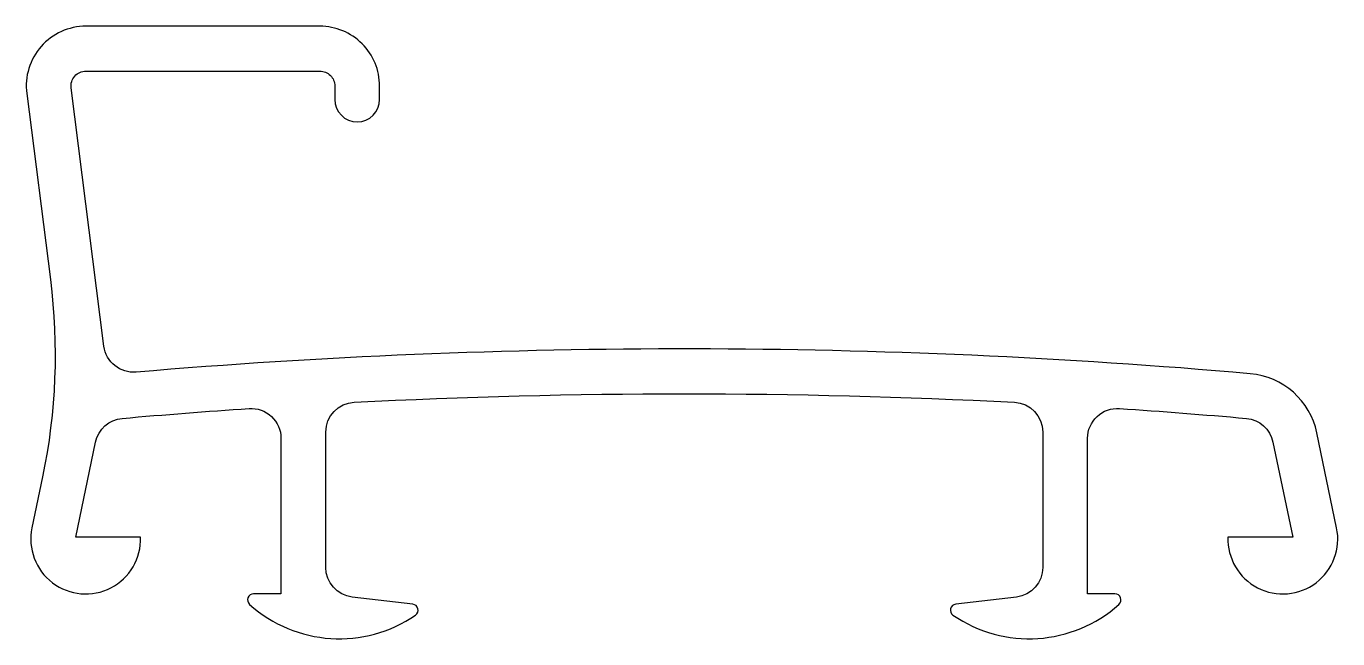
# Model space of a CAD drawing. Extents: x 233.2 to 277.1, y 249.7 to 270.2.
import ezdxf

# ---------------------------------------------------------------- set-up
doc = ezdxf.new("R2010")
doc.units = 0
doc.layers.add('ANA', color=220, linetype='CONTINUOUS')

msp = doc.modelspace()

# ---------------------------------------------------------------- linework, layer by layer
at = {"layer": 'ANA'}
msp.add_lwpolyline([(246.259, 250.462, 0.691965), (246.169, 250.826), (244.138, 251.065, -0.380315), (243.255, 252.058), (243.255, 256.586, -0.399252), (244.204, 257.585, -0.025682), (266.308, 257.585, -0.399252), (267.257, 256.586), (267.257, 252.058, -0.380315), (266.374, 251.065), (264.342, 250.826, 0.691965), (264.252, 250.462, 0.3467), (269.809, 250.82, 0.687775), (269.675, 251.169), (268.757, 251.169), (268.757, 256.377, -0.434188), (269.825, 257.375, -0.004948), (274.073, 257.045, -0.330806), (274.965, 256.253), (275.628, 253.069), (273.457, 253.069, 1.127099), (277.095, 253.382), (276.433, 256.559, 0.330806), (274.204, 258.539, 0.043086), (236.906, 258.591, -0.40205), (235.829, 259.461), (234.73, 268.106, -0.451751), (235.226, 268.669), (243.056, 268.669, -0.414214), (243.556, 268.169), (243.556, 267.719, 1), (245.056, 267.719), (245.056, 268.169, 0.414214), (243.056, 270.169), (235.226, 270.169, 0.451751), (233.242, 267.916), (234.034, 261.691, -0.08315), (233.773, 255.09), (233.417, 253.382, 1.127099), (237.055, 253.069), (234.884, 253.069), (235.547, 256.253, -0.330806), (236.439, 257.045, -0.004948), (240.687, 257.375, -0.434188), (241.755, 256.377), (241.755, 251.169), (240.837, 251.169, 0.687775), (240.703, 250.82, 0.3467)], format="xyb", close=True, dxfattribs=at)

doc.saveas('drawing.dxf')
